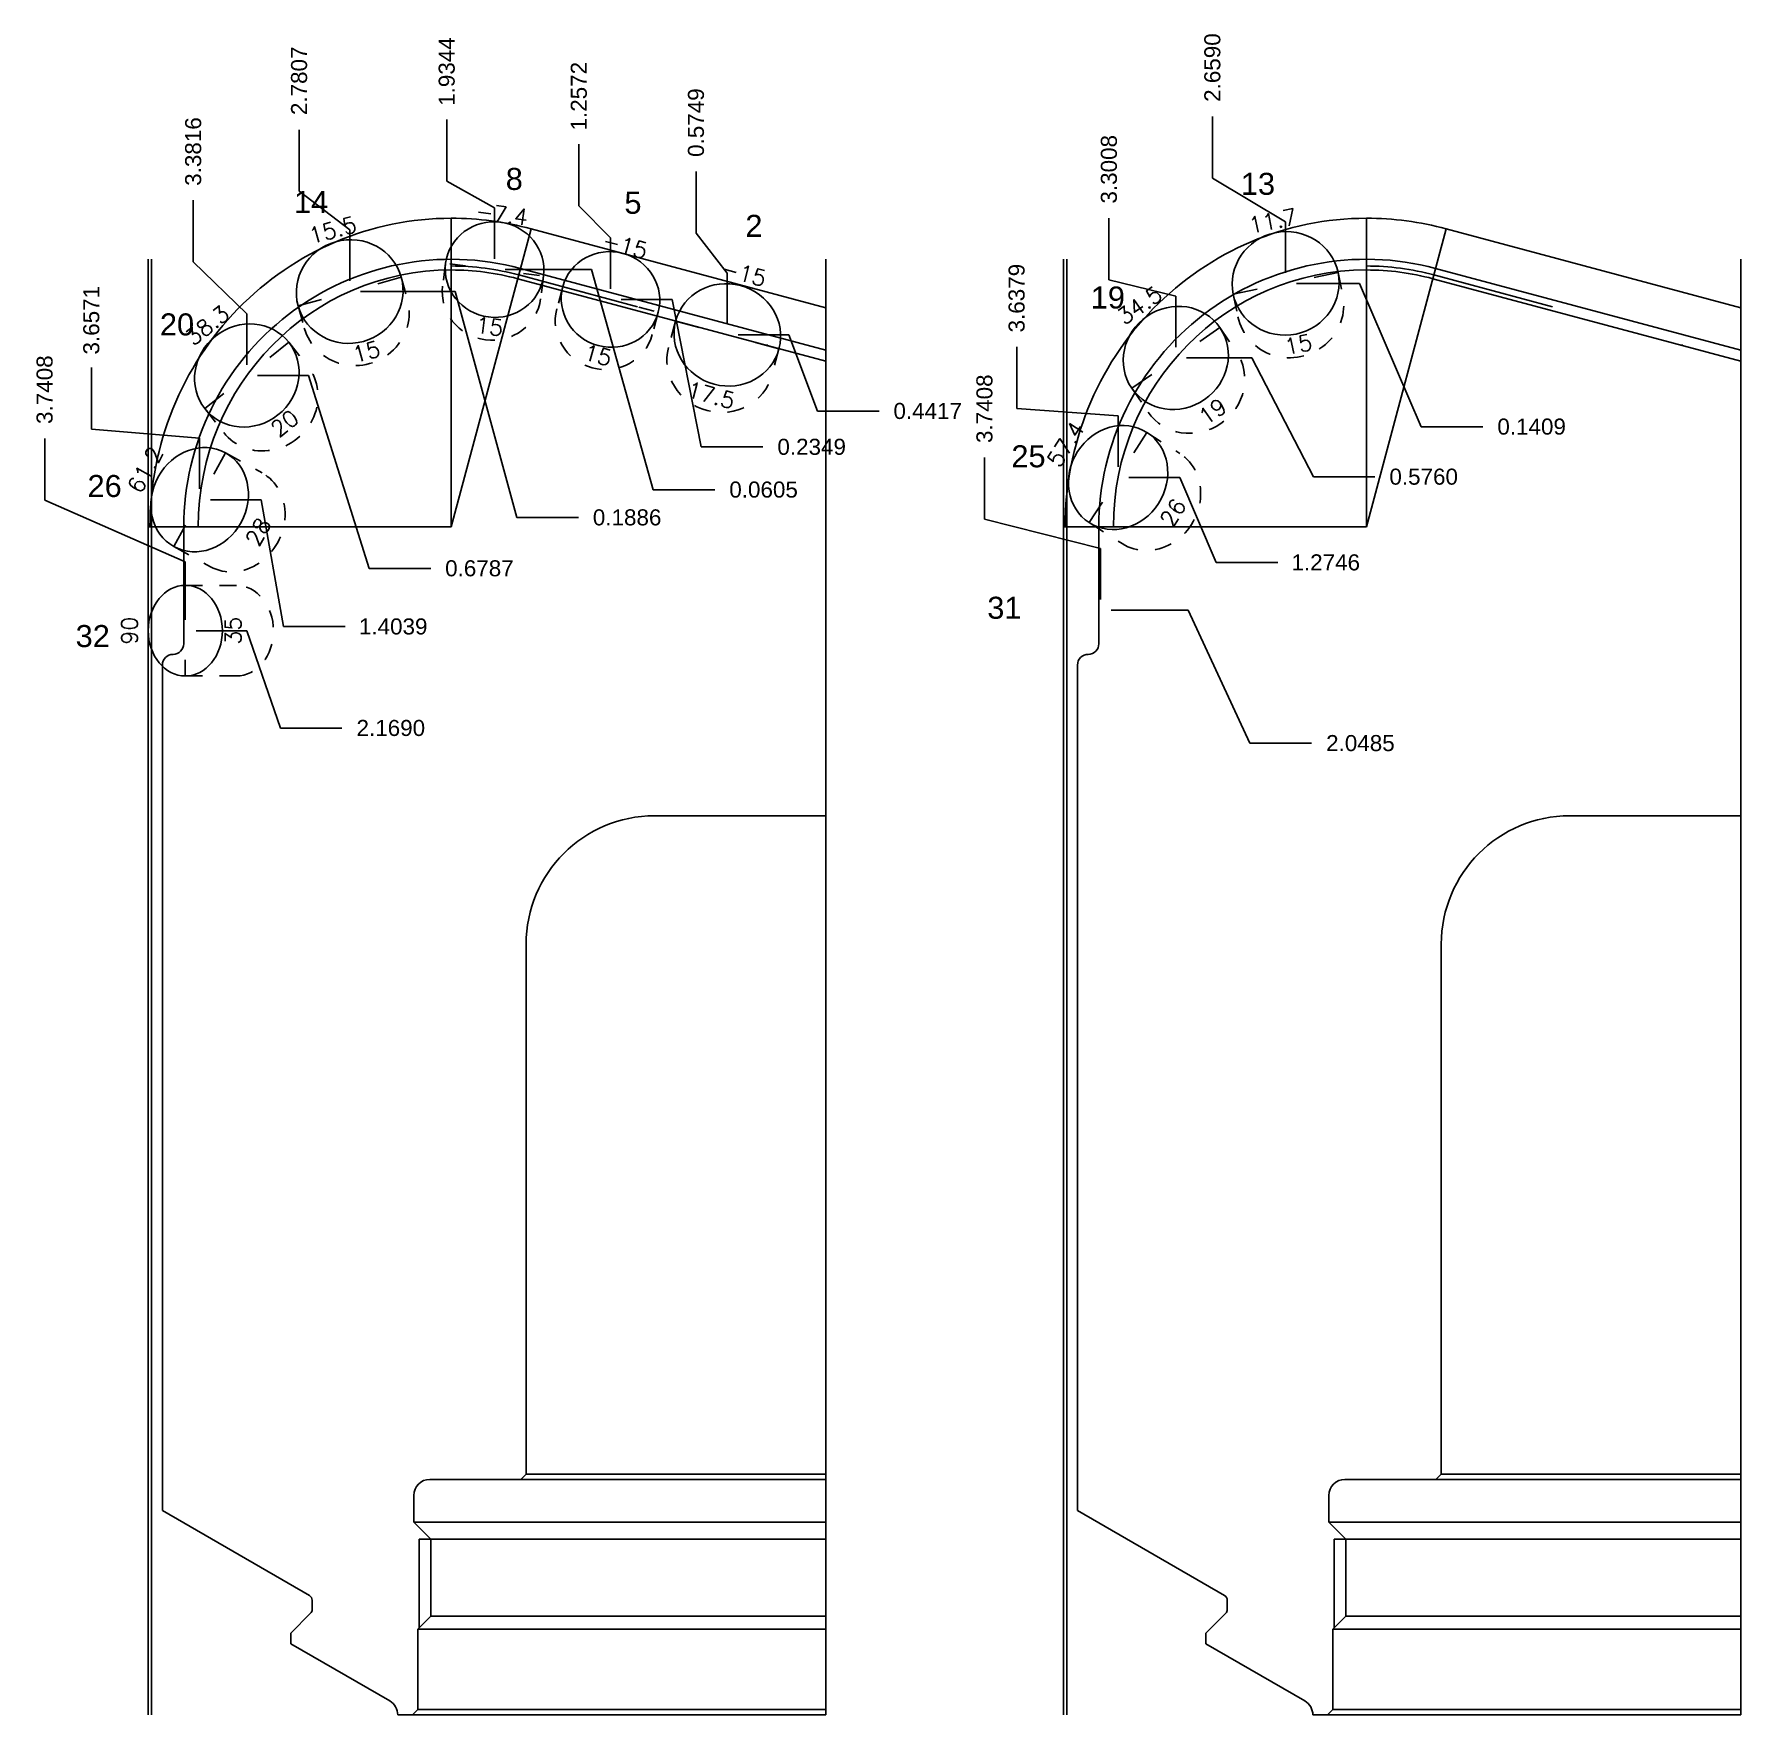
# Model space of a CAD drawing. Header units: inches. Extents: x 97.4 to 144.9, y -24 to -7.6.
# Drawn here: x 134.92 to 144.89, y -17.55 to -7.73 of the extents above; entities that cross this region are included whole.
import ezdxf
from ezdxf.enums import TextEntityAlignment as Align

# ---------------------------------------------------------------- set-up
doc = ezdxf.new("R2010")
doc.units = ezdxf.units.IN
doc.header["$MEASUREMENT"] = 0
doc.linetypes.add('HIDDEN2', pattern=[0.1875, 0.125, -0.0625])
doc.layers.add('Blade_5', color=7, linetype='Continuous', true_color=0x0066cc)
doc.layers.add('Blade_6', color=7, linetype='Continuous', true_color=0xc880f5)
doc.layers.add('Dims', color=4, linetype='Continuous')
doc.styles.add('RomanS', font='romans')
doc.styles.get("Standard").update_dxf_attribs({"font": 'arial.ttf'})
doc.dimstyles.get("Standard").update_dxf_attribs({"dimtxt": 0.09375, "dimasz": 0.18, "dimexe": 0.18, "dimexo": 0.0625, "dimgap": 0.09, "dimtad": 0, "dimtih": 1, "dimtoh": 1, "dimdec": 4, "dimzin": 0, "dimdsep": 46, "dimtxsty": 'Standard', "dimcen": 0.09, "dimadec": 4, "dimazin": 0, "dimtfac": 1, "dimtdec": 4, "dimtofl": 0, "dimtmove": 0, "dimatfit": 3, "dimfxl": 1, "dimtolj": 1, "dimtzin": 0, "dimarcsym": 0})

# ---------------------------------------------------------------- blocks, each defined once
blk = doc.blocks.new('*D142')
at = {"layer": 'Dims', "color": 0, "lineweight": -2, "transparency": 16777216}
for p, q in [((138.787, -8.8937), (138.787, -8.5337)), ((138.9697, -9.1286), (138.787, -8.8937)), ((138.9697, -9.4261), (138.9697, -9.1286))]:
    blk.add_line(p, q, dxfattribs=at)
at = {"layer": 'Dims', "color": 0, "transparency": 16777216, "insert": (138.787, -8.249), "char_height": 0.09375, "attachment_point": 5, "rotation": 90}
blk.add_mtext('\\A1;0.5749', dxfattribs=at)
blk = doc.blocks.new('*D143')
at = {"layer": 'Dims', "color": 0, "lineweight": -2, "transparency": 16777216}
for p, q in [((138.1028, -8.7345), (138.1028, -8.3745)), ((138.2874, -8.9218), (138.1028, -8.7345)), ((138.2874, -9.2193), (138.2874, -8.9218))]:
    blk.add_line(p, q, dxfattribs=at)
at = {"layer": 'Dims', "color": 0, "transparency": 16777216, "insert": (138.1028, -8.0948), "char_height": 0.09375, "attachment_point": 5, "rotation": 90}
blk.add_mtext('\\A1;1.2572', dxfattribs=at)
blk = doc.blocks.new('*D144')
at = {"layer": 'Dims', "color": 0, "lineweight": -2, "transparency": 16777216}
for p, q in [((137.331, -8.5909), (137.331, -8.2309)), ((137.6102, -8.7474), (137.331, -8.5909)), ((137.6102, -9.0449), (137.6102, -8.7474))]:
    blk.add_line(p, q, dxfattribs=at)
at = {"layer": 'Dims', "color": 0, "transparency": 16777216, "insert": (137.331, -7.9509), "char_height": 0.09375, "attachment_point": 5, "rotation": 90}
blk.add_mtext('\\A1;1.9344', dxfattribs=at)
blk = doc.blocks.new('*D145')
at = {"layer": 'Dims', "color": 0, "lineweight": -2, "transparency": 16777216}
for p, q in [((136.4687, -8.6502), (136.4687, -8.2902)), ((136.7639, -8.8756), (136.4687, -8.6502)), ((136.7639, -9.1731), (136.7639, -8.8756))]:
    blk.add_line(p, q, dxfattribs=at)
at = {"layer": 'Dims', "color": 0, "transparency": 16777216, "insert": (136.4687, -8.0048), "char_height": 0.09375, "attachment_point": 5, "rotation": 90}
blk.add_mtext('\\A1;2.7807', dxfattribs=at)
blk = doc.blocks.new('*D146')
at = {"layer": 'Dims', "color": 0, "lineweight": -2, "transparency": 16777216}
for p, q in [((135.8501, -9.0624), (135.8501, -8.7024)), ((136.163, -9.3656), (135.8501, -9.0624)), ((136.163, -9.6631), (136.163, -9.3656))]:
    blk.add_line(p, q, dxfattribs=at)
at = {"layer": 'Dims', "color": 0, "transparency": 16777216, "insert": (135.8501, -8.4178), "char_height": 0.09375, "attachment_point": 5, "rotation": 90}
blk.add_mtext('\\A1;3.3816', dxfattribs=at)
blk = doc.blocks.new('*D147')
at = {"layer": 'Dims', "color": 0, "lineweight": -2, "transparency": 16777216}
for p, q in [((139.0322, -9.4886), (139.3297, -9.4886)), ((139.3297, -9.4886), (139.4957, -9.9334)), ((139.4957, -9.9334), (139.8557, -9.9334))]:
    blk.add_line(p, q, dxfattribs=at)
at = {"layer": 'Dims', "color": 0, "transparency": 16777216, "insert": (140.1403, -9.9334), "char_height": 0.09375, "attachment_point": 5}
blk.add_mtext('\\A1;0.4417', dxfattribs=at)
blk = doc.blocks.new('*D148')
at = {"layer": 'Dims', "color": 0, "lineweight": -2, "transparency": 16777216}
for p, q in [((138.3499, -9.2818), (138.6474, -9.2818)), ((138.6474, -9.2818), (138.8177, -10.1427)), ((138.8177, -10.1427), (139.1777, -10.1427))]:
    blk.add_line(p, q, dxfattribs=at)
at = {"layer": 'Dims', "color": 0, "transparency": 16777216, "insert": (139.4624, -10.1427), "char_height": 0.09375, "attachment_point": 5}
blk.add_mtext('\\A1;0.2349', dxfattribs=at)
blk = doc.blocks.new('*D149')
at = {"layer": 'Dims', "color": 0, "lineweight": -2, "transparency": 16777216}
for p, q in [((137.6727, -9.1074), (138.1765, -9.1074)), ((138.1765, -9.1074), (138.5365, -10.3925)), ((138.5365, -10.3925), (138.8965, -10.3925))]:
    blk.add_line(p, q, dxfattribs=at)
at = {"layer": 'Dims', "color": 0, "transparency": 16777216, "insert": (139.1815, -10.3925), "char_height": 0.09375, "attachment_point": 5}
blk.add_mtext('\\A1;0.0605', dxfattribs=at)
blk = doc.blocks.new('*D150')
at = {"layer": 'Dims', "color": 0, "lineweight": -2, "transparency": 16777216}
for p, q in [((136.8264, -9.2356), (137.3798, -9.2356)), ((137.3798, -9.2356), (137.7398, -10.5548)), ((137.7398, -10.5548), (138.0998, -10.5548))]:
    blk.add_line(p, q, dxfattribs=at)
at = {"layer": 'Dims', "color": 0, "transparency": 16777216, "insert": (138.3844, -10.5548), "char_height": 0.09375, "attachment_point": 5}
blk.add_mtext('\\A1;0.1886', dxfattribs=at)
blk = doc.blocks.new('*D151')
at = {"layer": 'Dims', "color": 0, "lineweight": -2, "transparency": 16777216}
for p, q in [((136.2255, -9.7256), (136.523, -9.7256)), ((136.523, -9.7256), (136.877, -10.8521)), ((136.877, -10.8521), (137.237, -10.8521))]:
    blk.add_line(p, q, dxfattribs=at)
at = {"layer": 'Dims', "color": 0, "transparency": 16777216, "insert": (137.5216, -10.8521), "char_height": 0.09375, "attachment_point": 5}
blk.add_mtext('\\A1;0.6787', dxfattribs=at)
blk = doc.blocks.new('*D159')
at = {"layer": 'Dims', "color": 0, "lineweight": -2, "transparency": 16777216}
for p, q in [((135.255, -10.0383), (135.255, -9.6783)), ((135.8875, -10.0908), (135.255, -10.0383)), ((135.8875, -10.3883), (135.8875, -10.0908))]:
    blk.add_line(p, q, dxfattribs=at)
at = {"layer": 'Dims', "color": 0, "transparency": 16777216, "insert": (135.255, -9.4028), "char_height": 0.09375, "attachment_point": 5, "rotation": 90}
blk.add_mtext('\\A1;3.6571', dxfattribs=at)
blk = doc.blocks.new('*D160')
at = {"layer": 'Dims', "color": 0, "lineweight": -2, "transparency": 16777216}
for p, q in [((135.95, -10.4508), (136.2475, -10.4508)), ((136.2475, -10.4508), (136.3778, -11.1917)), ((136.3778, -11.1917), (136.7378, -11.1917))]:
    blk.add_line(p, q, dxfattribs=at)
at = {"layer": 'Dims', "color": 0, "transparency": 16777216, "insert": (137.018, -11.1917), "char_height": 0.09375, "attachment_point": 5}
blk.add_mtext('\\A1;1.4039', dxfattribs=at)
blk = doc.blocks.new('*D166')
at = {"layer": 'Dims', "color": 0, "lineweight": -2, "transparency": 16777216}
for p, q in [((141.8033, -8.5728), (141.8033, -8.2128)), ((142.231, -8.8278), (141.8033, -8.5728)), ((142.231, -9.1253), (142.231, -8.8278))]:
    blk.add_line(p, q, dxfattribs=at)
at = {"layer": 'Dims', "color": 0, "transparency": 16777216, "insert": (141.8033, -7.9276), "char_height": 0.09375, "attachment_point": 5, "rotation": 90}
blk.add_mtext('\\A1;2.6590', dxfattribs=at)
blk = doc.blocks.new('*D167')
at = {"layer": 'Dims', "color": 0, "lineweight": -2, "transparency": 16777216}
for p, q in [((141.199, -9.1662), (141.199, -8.8062)), ((141.5892, -9.2629), (141.199, -9.1662)), ((141.5892, -9.5604), (141.5892, -9.2629))]:
    blk.add_line(p, q, dxfattribs=at)
at = {"layer": 'Dims', "color": 0, "transparency": 16777216, "insert": (141.199, -8.5215), "char_height": 0.09375, "attachment_point": 5, "rotation": 90}
blk.add_mtext('\\A1;3.3008', dxfattribs=at)
blk = doc.blocks.new('*D168')
at = {"layer": 'Dims', "color": 0, "lineweight": -2, "transparency": 16777216}
for p, q in [((140.66, -9.9185), (140.66, -9.5585)), ((141.2521, -9.9615), (140.66, -9.9185)), ((141.2521, -10.259), (141.2521, -9.9615))]:
    blk.add_line(p, q, dxfattribs=at)
at = {"layer": 'Dims', "color": 0, "transparency": 16777216, "insert": (140.66, -9.2739), "char_height": 0.09375, "attachment_point": 5, "rotation": 90}
blk.add_mtext('\\A1;3.6379', dxfattribs=at)
blk = doc.blocks.new('*D169')
at = {"layer": 'Dims', "color": 0, "lineweight": -2, "transparency": 16777216}
for p, q in [((142.2935, -9.1878), (142.6631, -9.1878)), ((142.6631, -9.1878), (143.0231, -10.0247)), ((143.0231, -10.0247), (143.3831, -10.0247))]:
    blk.add_line(p, q, dxfattribs=at)
at = {"layer": 'Dims', "color": 0, "transparency": 16777216, "insert": (143.6678, -10.0247), "char_height": 0.09375, "attachment_point": 5}
blk.add_mtext('\\A1;0.1409', dxfattribs=at)
blk = doc.blocks.new('*D170')
at = {"layer": 'Dims', "color": 0, "lineweight": -2, "transparency": 16777216}
for p, q in [((141.6517, -9.6229), (142.0328, -9.6229)), ((142.0328, -9.6229), (142.3928, -10.3171)), ((142.3928, -10.3171), (142.7528, -10.3171))]:
    blk.add_line(p, q, dxfattribs=at)
at = {"layer": 'Dims', "color": 0, "transparency": 16777216, "insert": (143.0372, -10.3171), "char_height": 0.09375, "attachment_point": 5}
blk.add_mtext('\\A1;0.5760', dxfattribs=at)
blk = doc.blocks.new('*D171')
at = {"layer": 'Dims', "color": 0, "lineweight": -2, "transparency": 16777216}
for p, q in [((141.3146, -10.3215), (141.6121, -10.3215)), ((141.6121, -10.3215), (141.825, -10.8176)), ((141.825, -10.8176), (142.185, -10.8176))]:
    blk.add_line(p, q, dxfattribs=at)
at = {"layer": 'Dims', "color": 0, "transparency": 16777216, "insert": (142.4652, -10.8176), "char_height": 0.09375, "attachment_point": 5}
blk.add_mtext('\\A1;1.2746', dxfattribs=at)
blk = doc.blocks.new('*D198')
at = {"layer": 'Dims', "color": 0, "lineweight": -2, "transparency": 16777216}
for p, q in [((134.9822, -10.4532), (134.9822, -10.0932)), ((135.8038, -10.8132), (134.9822, -10.4532)), ((135.8038, -11.1534), (135.8038, -10.8132))]:
    blk.add_line(p, q, dxfattribs=at)
at = {"layer": 'Dims', "color": 0, "transparency": 16777216, "insert": (134.9822, -9.8085), "char_height": 0.09375, "attachment_point": 5, "rotation": 90}
blk.add_mtext('\\A1;3.7408', dxfattribs=at)
blk = doc.blocks.new('*D199')
at = {"layer": 'Dims', "color": 0, "lineweight": -2, "transparency": 16777216}
for p, q in [((135.8663, -11.2159), (136.1638, -11.2159)), ((136.1638, -11.2159), (136.3588, -11.7846)), ((136.3588, -11.7846), (136.7188, -11.7846))]:
    blk.add_line(p, q, dxfattribs=at)
at = {"layer": 'Dims', "color": 0, "transparency": 16777216, "insert": (137.0041, -11.7846), "char_height": 0.09375, "attachment_point": 5}
blk.add_mtext('\\A1;2.1690', dxfattribs=at)
blk = doc.blocks.new('*D200')
at = {"layer": 'Dims', "color": 0, "lineweight": -2, "transparency": 16777216}
for p, q in [((141.2116, -11.0955), (141.662, -11.0955)), ((141.662, -11.0955), (142.022, -11.8729)), ((142.022, -11.8729), (142.382, -11.8729))]:
    blk.add_line(p, q, dxfattribs=at)
at = {"layer": 'Dims', "color": 0, "transparency": 16777216, "insert": (142.6677, -11.8729), "char_height": 0.09375, "attachment_point": 5}
blk.add_mtext('\\A1;2.0485', dxfattribs=at)
blk = doc.blocks.new('*D201')
at = {"layer": 'Dims', "color": 0, "lineweight": -2, "transparency": 16777216}
for p, q in [((140.472, -10.5645), (140.472, -10.2045)), ((141.1491, -10.7355), (140.472, -10.5645)), ((141.1491, -11.033), (141.1491, -10.7355))]:
    blk.add_line(p, q, dxfattribs=at)
at = {"layer": 'Dims', "color": 0, "transparency": 16777216, "insert": (140.472, -9.9198), "char_height": 0.09375, "attachment_point": 5, "rotation": 90}
blk.add_mtext('\\A1;3.7408', dxfattribs=at)
blk = doc.blocks.new('1613@17.5')
for p, q in [((-0.1705, 0), (-0.3125, 0)), ((0.1707, 0), (0.3125, 0))]:
    blk.add_line(p, q)
at = {"color": 8, "linetype": 'HIDDEN2', "ltscale": 0.5}
blk.add_line((-0.3125, 0), (-0.3125, -0.1591), dxfattribs=at)
at = {"color": 8, "linetype": 'HIDDEN2', "ltscale": 0.5, "flags": 128}
blk.add_lwpolyline([(0.3125, 0), (0.3125, -0.1591)], dxfattribs=at)
at = {"extrusion": (0, 0, -1)}
blk.add_ellipse((0, 0), major_axis=(-0.3125, 0), ratio=0.953717, start_param=-3.141592653589793, end_param=3.141592653589793, dxfattribs=at)
at = {"color": 8, "linetype": 'HIDDEN2', "ltscale": 0.5}
blk.add_ellipse((0, -0.1591), major_axis=(0.3125, 0), ratio=0.953717, start_param=3.141593, end_param=6.283185, dxfattribs=at)
at = {"style": 'RomanS'}
blk.add_text('17.5', height=0.094, dxfattribs=at).set_placement((0, -0.3644), align=Align.MIDDLE_CENTER)
blk.add_attdef('ANG', text='', height=0.094, dxfattribs=at).set_placement((0, 0.2975), align=Align.BOTTOM_CENTER)
blk = doc.blocks.new('1313@35')
at = {"color": 8, "linetype": 'HIDDEN2', "ltscale": 0.5}
blk.add_line((-0.2645, 0), (-0.2645, -0.2983), dxfattribs=at)
for p, q in [((-0.1705, 0), (-0.2645, 0)), ((0.1707, 0), (0.2645, 0))]:
    blk.add_line(p, q)
at = {"color": 8, "linetype": 'HIDDEN2', "ltscale": 0.5, "flags": 128}
blk.add_lwpolyline([(0.2645, 0), (0.2645, -0.2983)], dxfattribs=at)
blk.add_ellipse((0, 0), major_axis=(0.2645, 0), ratio=0.819152)
at = {"color": 8, "linetype": 'HIDDEN2', "ltscale": 0.5}
blk.add_ellipse((0, -0.2983), major_axis=(0.2645, 0), ratio=0.819152, start_param=3.141593, end_param=6.283185, dxfattribs=at)
at = {"style": 'RomanS'}
blk.add_text('35', height=0.094, dxfattribs=at).set_placement((0, -0.2792), align=Align.MIDDLE_CENTER)
blk.add_attdef('ANG', text='', height=0.094, dxfattribs=at).set_placement((0, 0.2511), align=Align.BOTTOM_CENTER)
blk = doc.blocks.new('14513@15')
at = {"color": 8, "linetype": 'HIDDEN2', "ltscale": 0.5}
blk.add_line((-0.2885, 0), (-0.2885, -0.1346), dxfattribs=at)
for p, q in [((-0.1705, 0), (-0.2645, 0)), ((0.1707, 0), (0.2645, 0))]:
    blk.add_line(p, q)
at = {"color": 8, "linetype": 'HIDDEN2', "ltscale": 0.5, "flags": 128}
blk.add_lwpolyline([(0.2885, 0), (0.2885, -0.1346)], dxfattribs=at)
blk.add_ellipse((0, 0), major_axis=(0.2885, 0), ratio=0.965927)
at = {"color": 8, "linetype": 'HIDDEN2', "ltscale": 0.5}
blk.add_ellipse((0, -0.1346), major_axis=(0.2885, 0), ratio=0.965927, start_param=3.141593, end_param=6.283185, dxfattribs=at)
at = {"style": 'RomanS'}
blk.add_text('15', height=0.094, dxfattribs=at).set_placement((0.0135, -0.3327), align=Align.MIDDLE_CENTER)
blk.add_attdef('ANG', text='', height=0.094, dxfattribs=at).set_placement((0, 0.2511), align=Align.BOTTOM_CENTER)
blk = doc.blocks.new('1613@15')
for p, q in [((-0.1705, 0), (-0.3125, 0)), ((0.1707, 0), (0.3125, 0))]:
    blk.add_line(p, q)
at = {"color": 8, "linetype": 'HIDDEN2', "ltscale": 0.5}
blk.add_line((-0.3125, 0), (-0.3125, -0.1346), dxfattribs=at)
at = {"color": 8, "linetype": 'HIDDEN2', "ltscale": 0.5, "flags": 128}
blk.add_lwpolyline([(0.3125, 0), (0.3125, -0.1346)], dxfattribs=at)
blk.add_ellipse((0, 0), major_axis=(-0.3125, 0), ratio=0.965926, start_param=-3.141592653589793, end_param=3.141592653589793)
at = {"color": 8, "linetype": 'HIDDEN2', "ltscale": 0.5}
blk.add_ellipse((0, -0.1346), major_axis=(-0.3125, 0), ratio=0.965926, start_param=0, end_param=3.141593, dxfattribs=at)
at = {"style": 'RomanS'}
blk.add_text('15', height=0.094, dxfattribs=at).set_placement((0, -0.3644), align=Align.MIDDLE_CENTER)
blk.add_attdef('ANG', text='', height=0.094, dxfattribs=at).set_placement((0, 0.2975), align=Align.BOTTOM_CENTER)
blk = doc.blocks.new('1613@20')
for p, q in [((-0.1705, 0), (-0.3125, 0)), ((0.1707, 0), (0.3125, 0))]:
    blk.add_line(p, q)
at = {"color": 8, "linetype": 'HIDDEN2', "ltscale": 0.5}
blk.add_line((-0.3125, 0), (-0.3125, -0.1779), dxfattribs=at)
at = {"color": 8, "linetype": 'HIDDEN2', "ltscale": 0.5, "flags": 128}
blk.add_lwpolyline([(0.3125, 0), (0.3125, -0.1779)], dxfattribs=at)
blk.add_ellipse((0, 0), major_axis=(-0.3125, 0), ratio=0.939693, start_param=-3.141592653589793, end_param=3.141592653589793)
at = {"color": 8, "linetype": 'HIDDEN2', "ltscale": 0.5}
blk.add_ellipse((0, -0.1779), major_axis=(-0.3125, 0), ratio=0.939693, start_param=0, end_param=3.141593, dxfattribs=at)
at = {"style": 'RomanS'}
blk.add_text('20', height=0.094, dxfattribs=at).set_placement((0, -0.3562), align=Align.MIDDLE_CENTER)
blk.add_attdef('ANG', text='', height=0.094, dxfattribs=at).set_placement((0, 0.2975), align=Align.BOTTOM_CENTER)
blk = doc.blocks.new('1613@28')
for p, q in [((-0.1705, 0), (-0.3125, 0)), ((0.1707, 0), (0.3125, 0))]:
    blk.add_line(p, q)
at = {"color": 8, "linetype": 'HIDDEN2', "ltscale": 0.5}
blk.add_line((-0.3125, 0), (-0.3125, -0.2441), dxfattribs=at)
at = {"color": 8, "linetype": 'HIDDEN2', "ltscale": 0.5, "flags": 128}
blk.add_lwpolyline([(0.3125, 0), (0.3125, -0.2441)], dxfattribs=at)
blk.add_ellipse((0, 0), major_axis=(-0.3125, 0), ratio=0.882944, start_param=3.141593, end_param=9.424778)
at = {"color": 8, "linetype": 'HIDDEN2', "ltscale": 0.5}
blk.add_ellipse((0, -0.2441), major_axis=(-0.3125, 0), ratio=0.882944, start_param=0, end_param=3.141593, dxfattribs=at)
at = {"style": 'RomanS'}
blk.add_text('28', height=0.094, dxfattribs=at).set_placement((0, -0.3895), align=Align.MIDDLE_CENTER)
blk.add_attdef('ANG', text='', height=0.094, dxfattribs=at).set_placement((0, 0.2871), align=Align.BOTTOM_CENTER)
blk = doc.blocks.new('1613@19')
for p, q in [((-0.1705, 0), (-0.3125, 0)), ((0.1707, 0), (0.3125, 0))]:
    blk.add_line(p, q)
at = {"color": 8, "linetype": 'HIDDEN2', "ltscale": 0.5}
blk.add_line((-0.3125, 0), (-0.3125, -0.1693), dxfattribs=at)
at = {"color": 8, "linetype": 'HIDDEN2', "ltscale": 0.5, "flags": 128}
blk.add_lwpolyline([(0.3125, 0), (0.3125, -0.1693)], dxfattribs=at)
at = {"extrusion": (0, 0, -1)}
blk.add_ellipse((0, 0), major_axis=(-0.3125, 0), ratio=0.945519, start_param=3.141593, end_param=9.424778, dxfattribs=at)
at = {"color": 8, "linetype": 'HIDDEN2', "ltscale": 0.5}
blk.add_ellipse((0, -0.1693), major_axis=(0.3125, 0), ratio=0.945519, start_param=3.141593, end_param=6.283185, dxfattribs=at)
at = {"style": 'RomanS'}
blk.add_text('19', height=0.094, dxfattribs=at).set_placement((0, -0.3793), align=Align.MIDDLE_CENTER)
blk.add_attdef('ANG', text='', height=0.094, dxfattribs=at).set_placement((0, 0.2975), align=Align.BOTTOM_CENTER)
blk = doc.blocks.new('1613@26')
for p, q in [((-0.1705, 0), (-0.3125, 0)), ((0.1707, 0), (0.3125, 0))]:
    blk.add_line(p, q)
at = {"color": 8, "linetype": 'HIDDEN2', "ltscale": 0.5}
blk.add_line((-0.3125, 0), (-0.3125, -0.228), dxfattribs=at)
at = {"color": 8, "linetype": 'HIDDEN2', "ltscale": 0.5, "flags": 128}
blk.add_lwpolyline([(0.3125, 0), (0.3125, -0.228)], dxfattribs=at)
blk.add_ellipse((0, 0), major_axis=(-0.3125, 0), ratio=0.898784, start_param=3.141593, end_param=9.424778)
at = {"color": 8, "linetype": 'HIDDEN2', "ltscale": 0.5}
blk.add_ellipse((0, -0.228), major_axis=(-0.3125, 0), ratio=0.898784, start_param=0, end_param=3.141593, dxfattribs=at)
at = {"style": 'RomanS'}
blk.add_text('26', height=0.094, dxfattribs=at).set_placement((0, -0.3806), align=Align.MIDDLE_CENTER)
blk.add_attdef('ANG', text='', height=0.094, dxfattribs=at).set_placement((0, 0.2871), align=Align.BOTTOM_CENTER)

msp = doc.modelspace()

# ---------------------------------------------------------------- linework, layer by layer
for p, q in [((137.3571, -10.60946), (137.3571, -8.80761)), ((137.3571, -10.60946), (137.82345, -8.86901)), ((137.82345, -8.86901), (139.5446, -9.33018)), ((142.70248, -10.60946), (142.70248, -8.80761)), ((142.70248, -10.60946), (143.16884, -8.86901)), ((143.16884, -8.86901), (144.88998, -9.33018)), ((135.5871, -9.04696), (135.5871, -17.54696)), ((135.6071, -9.04696), (135.6071, -17.54696)), ((139.5446, -9.04696), (139.5446, -17.54696)), ((140.93248, -9.04696), (140.93248, -17.54696)), ((140.95248, -9.04696), (140.95248, -17.54696)), ((144.88998, -9.04696), (144.88998, -17.54696)), ((144.88998, -9.04696), (144.88998, -17.54696)), ((137.7615, -9.1002), (139.5446, -9.57798)), ((143.10689, -9.1002), (144.88998, -9.57798)), ((139.20207, -9.54444), (139.20207, -9.55091)), ((144.54746, -9.54444), (144.54746, -9.55091)), ((137.3571, -10.60946), (135.5871, -10.60946)), ((135.7946, -11.29178), (135.7946, -10.60946)), ((142.70248, -10.60946), (140.93248, -10.60946)), ((141.13998, -11.29178), (141.13998, -10.60946)), ((135.6696, -16.35428), (135.6696, -11.41678)), ((141.01498, -16.35428), (141.01498, -11.41678)), ((139.5446, -12.29696), (138.5446, -12.29696)), ((144.88998, -12.29696), (143.88998, -12.29696)), ((137.7946, -13.04696), (137.7946, -16.14071)), ((143.13998, -13.04696), (143.13998, -16.14071)), ((137.7946, -16.14071), (137.76335, -16.17196)), ((137.7946, -16.14071), (139.5446, -16.14071)), ((143.13998, -16.14071), (143.10873, -16.17196)), ((143.13998, -16.14071), (144.88998, -16.14071)), ((137.76335, -16.17196), (137.2321, -16.17196)), ((139.5446, -16.17196), (137.76335, -16.17196)), ((143.10873, -16.17196), (142.57748, -16.17196)), ((144.88998, -16.17196), (143.10873, -16.17196)), ((137.13835, -16.26571), (137.13835, -16.42196)), ((142.48373, -16.26571), (142.48373, -16.42196)), ((135.6696, -16.35428), (136.52897, -16.85044)), ((139.5446, -16.42196), (137.13835, -16.42196)), ((137.13835, -16.42196), (137.23725, -16.52086)), ((141.01498, -16.35428), (141.87436, -16.85044)), ((144.88998, -16.42196), (142.48373, -16.42196)), ((142.48373, -16.42196), (142.58263, -16.52086)), ((137.23725, -16.52086), (137.1696, -16.52086)), ((137.1696, -17.03876), (137.1696, -16.52086)), ((139.5446, -16.52086), (137.23725, -16.52086)), ((137.23725, -16.52086), (137.23725, -16.97111)), ((142.58263, -16.52086), (142.51498, -16.52086)), ((142.51498, -17.03876), (142.51498, -16.52086)), ((144.88998, -16.52086), (142.58263, -16.52086)), ((142.58263, -16.52086), (142.58263, -16.97111)), ((136.5446, -16.8775), (136.5446, -16.93154)), ((141.88998, -16.8775), (141.88998, -16.93154)), ((136.53544, -16.95364), (136.4196, -17.06949)), ((137.23725, -16.97111), (137.1614, -17.04696)), ((139.5446, -17.04696), (137.1614, -17.04696)), ((137.1614, -17.04696), (137.1614, -17.51571)), ((139.5446, -16.97111), (137.23725, -16.97111)), ((141.88083, -16.95364), (141.76498, -17.06949)), ((142.58263, -16.97111), (142.50678, -17.04696)), ((144.88998, -17.04696), (142.50678, -17.04696)), ((142.50678, -17.04696), (142.50678, -17.51571)), ((144.88998, -16.97111), (142.58263, -16.97111)), ((136.4196, -17.06949), (136.4196, -17.13199)), ((136.4196, -17.13199), (136.99772, -17.46577)), ((141.76498, -17.06949), (141.76498, -17.13199)), ((141.76498, -17.13199), (142.34311, -17.46577)), ((137.1614, -17.51571), (137.13015, -17.54696)), ((137.1614, -17.51571), (139.5446, -17.51571)), ((142.50678, -17.51571), (142.47553, -17.54696)), ((142.50678, -17.51571), (144.88998, -17.51571)), ((137.0446, -17.54696), (137.13015, -17.54696)), ((139.5446, -17.54696), (137.13015, -17.54696)), ((142.38998, -17.54696), (142.47553, -17.54696)), ((144.88998, -17.54696), (142.47553, -17.54696))]:
    msp.add_line(p, q)
at = {"color": 1}
for p, q in [((137.74532, -9.16057), (139.5446, -9.64268)), ((137.74745, -9.15265), (137.75034, -9.15343)), ((137.75132, -9.13818), (138.44443, -9.3239)), ((143.09071, -9.16057), (144.88998, -9.64268)), ((143.09283, -9.15265), (143.09573, -9.15343)), ((143.09671, -9.13818), (143.78982, -9.3239))]:
    msp.add_line(p, q, dxfattribs=at)
for centre, radius, start, end in [((137.3571, -10.60946), 1.80185, 75.000039, 90.000035), ((142.70248, -10.60946), 1.80185, 75.000039, 90.000035), ((137.3571, -10.60946), 1.5625, 75, 180), ((142.70248, -10.60946), 1.5625, 75, 180), ((135.7321, -11.41678), 0.0625, 90, 180), ((135.7321, -11.29178), 0.0625, 270, 0), ((141.07748, -11.41678), 0.0625, 90, 180), ((141.07748, -11.29178), 0.0625, 270, 0), ((138.5446, -13.04696), 0.75, 90, 180), ((143.88998, -13.04696), 0.75, 90, 180), ((137.2321, -16.26571), 0.09375, 90, 180), ((142.57748, -16.26571), 0.09375, 90, 180), ((136.51335, -16.8775), 0.03125, 0, 60), ((136.51335, -16.93154), 0.03125, 315, 0), ((141.85873, -16.8775), 0.03125, 0, 60), ((141.85873, -16.93154), 0.03125, 315, 0), ((136.95085, -17.54696), 0.09375, 0, 60), ((142.29623, -17.54696), 0.09375, 0, 60)]:
    msp.add_arc(centre, radius, start, end)
for centre, radius, start in [((137.3571, -10.60946), 1.52318, 74.999999), ((137.3571, -10.60946), 1.5, 74.999998), ((142.70248, -10.60946), 1.52318, 74.999999), ((142.70248, -10.60946), 1.5, 74.999998)]:
    msp.add_arc(centre, radius, start, 90, dxfattribs=at)
for centre in [(137.3571, -10.60946), (142.70248, -10.60946)]:
    msp.add_ellipse(centre, major_axis=(0, 1.80185), ratio=0.9767734, start_param=0, end_param=1.5707986)
for centre in [(137.3571, -10.60946), (142.70248, -10.60946)]:
    msp.add_ellipse(centre, major_axis=(0, -1.5), ratio=0.985244, start_param=3.1415927, end_param=4.712389, dxfattribs=at)

# ---------------------------------------------------------------- block references
at = {"layer": 'Blade_5'}
for name, p, rotation, values in [('14513@15', (137.61016, -9.10745), 352.6, {'ANG': '-7.4'}), ('1613@15', (136.76391, -9.23559), 15.5, {'ANG': '15.5'}), ('14513@15', (138.28739, -9.28182), 345, {'ANG': '-15'}), ('1613@17.5', (138.96969, -9.48864), 345, {'ANG': '-15'}), ('1613@20', (136.16301, -9.72564), 38.3, {'ANG': '38.3'}), ('1613@28', (135.88751, -10.45082), 61.20000000000001, {'ANG': '61.2'}), ('1313@35', (135.80376, -11.21591), 90, {'ANG': '90'})]:
    msp.add_blockref(name, p, dxfattribs=dict(at, rotation=rotation)).add_auto_attribs(values)
at = {"layer": 'Blade_6'}
for name, p, rotation, values in [('1613@15', (142.23098, -9.18785), 11.7, {'ANG': '11.7'}), ('1613@19', (141.58923, -9.62292), 34.50000000000001, {'ANG': '34.5'}), ('1613@26', (141.2521, -10.32152), 57.40000000000001, {'ANG': '57.4'})]:
    msp.add_blockref(name, p, dxfattribs=dict(at, rotation=rotation)).add_auto_attribs(values)

# ---------------------------------------------------------------- texts
at = {"layer": 'Blade_5'}
for s, height, p in [('8', 0.12857, (137.6753, -8.64209)), ('14', 0.128574, (136.43811, -8.77686)), ('5', 0.12857, (138.36854, -8.78128)), ('2', 0.12857, (139.07511, -8.91598)), ('20', 0.128574, (135.65529, -9.49163)), ('26', 0.128574, (135.23247, -10.43523)), ('32', 0.128574, (135.16301, -11.31156))]:
    msp.add_text(s, height=height, dxfattribs=at).set_placement(p)
at = {"layer": 'Blade_6'}
for s, p in [('13', (141.96933, -8.67073)), ('19', (141.09257, -9.33448)), ('25', (140.62892, -10.26176)), ('31', (140.48807, -11.14627))]:
    msp.add_text(s, height=0.128574, dxfattribs=at).set_placement(p)

# ---------------------------------------------------------------- dimensions: what is measured, and where the dimension line sits
at = {"layer": 'Dims'}
for feature_location, offset, dtype, origin, picture, middle in [((137.61016, -9.10745), (-0.27912, 0.8766), 1, (139.5446, -9.04696), '*D144', (137.33104, -7.95086)), ((142.23098, -9.18785), (-0.42765, 0.97502), 1, (144.88998, -9.04696), '*D166', (141.80333, -7.92759)), ((136.76391, -9.23559), (-0.29521, 0.94541), 1, (139.5446, -9.04696), '*D145', (136.4687, -8.00478)), ((138.28739, -9.28182), (-0.18462, 0.90733), 1, (139.5446, -9.04696), '*D143', (138.10277, -8.09478)), ((138.96969, -9.48864), (-0.18267, 0.9549), 1, (139.5446, -9.04696), '*D142', (138.78702, -8.24904)), ((136.16301, -9.72564), (-0.31295, 1.02328), 1, (139.5446, -9.04696), '*D146', (135.85006, -8.41782)), ((141.589228, -9.622917), (-0.390239, 0.81671), 1, (144.889983, -9.04696), '*D167', (141.198989, -8.521545)), ((135.80376, -11.21591), (-0.82159, 1.12271), 1, (139.5446, -9.04696), '*D198', (134.98217, -9.80854)), ((135.88751, -10.45082), (-0.63255, 0.77248), 1, (139.5446, -9.04696), '*D159', (135.25496, -9.40282)), ((135.803761, -11.2159104), (0.9150777, -0.5687123), 0, (139.5445953, -9.0469596), '*D199', (137.0040766, -11.7846227)), ((135.88751, -10.45082), (0.85025, -0.74091), 0, (139.5446, -9.04696), '*D160', (137.01804, -11.19172)), ((136.16301, -9.72564), (1.07401, -1.12642), 0, (139.5446, -9.04696), '*D151', (137.52162, -10.85206)), ((136.76391, -9.23559), (1.3359, -1.31924), 0, (139.5446, -9.04696), '*D150', (138.38438, -10.55483)), ((137.61016, -9.10745), (1.28638, -1.28501), 0, (139.5446, -9.04696), '*D149', (139.18149, -10.39246)), ((138.28739, -9.28182), (0.89035, -0.86084), 0, (139.5446, -9.04696), '*D148', (139.46244, -10.14266)), ((138.96969, -9.48864), (0.88605, -0.44481), 0, (139.5446, -9.04696), '*D147', (140.14034, -9.93345)), ((141.14915, -11.09549), (-0.67713, 0.89102), 1, (144.88998, -9.04696), '*D201', (140.47202, -9.91981)), ((141.2521, -10.32152), (-0.5921, 0.763), 1, (144.88998, -9.04696), '*D168', (140.66, -9.27386)), ((141.14915, -11.09549), (1.23283, -0.7774), 0, (144.88998, -9.04696), '*D200', (142.66773, -11.87289)), ((141.2521, -10.32152), (0.93292, -0.4961), 0, (144.88998, -9.04696), '*D171', (142.46517, -10.81762)), ((141.58923, -9.62292), (1.16358, -0.69423), 0, (144.88998, -9.04696), '*D170', (143.03724, -10.31715)), ((142.23098, -9.18785), (1.15211, -0.8369), 0, (144.88998, -9.04696), '*D169', (143.66779, -10.02475))]:
    dim = msp.add_ordinate_dim(feature_location=feature_location, offset=offset, dtype=dtype, origin=origin, dimstyle='Standard', dxfattribs=at)
    dim.commit()
    dim.dimension.update_dxf_attribs({"geometry": picture, "text_midpoint": middle})

doc.saveas('drawing.dxf')
